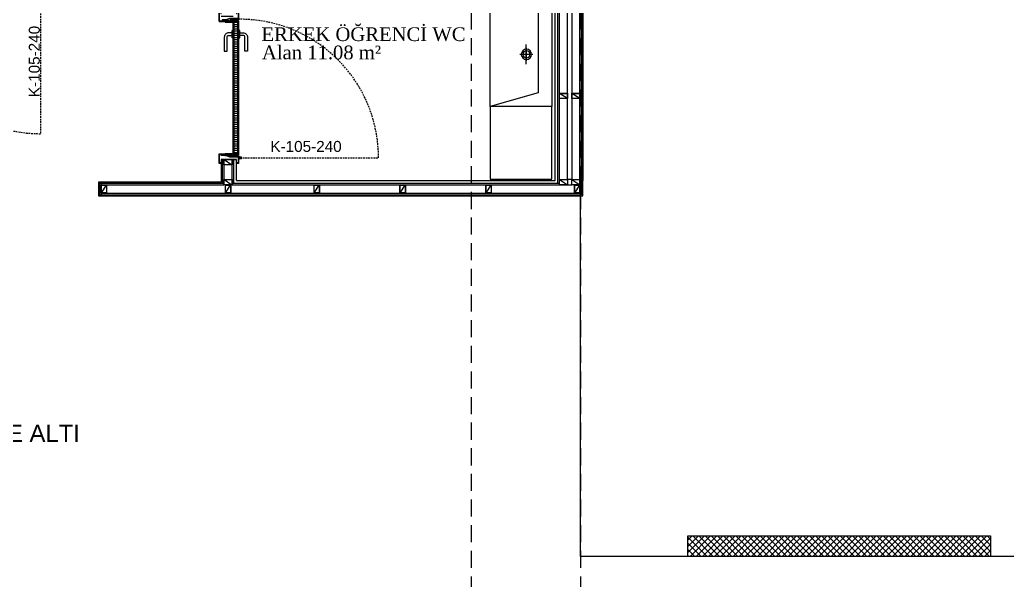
# Model space of a CAD drawing. Header units: millimetres. Extents: x -29311 to -3405, y 28913 to 42880.
# Drawn here: x -26298 to -25575, y 40495 to 40905 of the extents above; entities that cross this region are included whole.
import ezdxf
from ezdxf.enums import TextEntityAlignment as Align

# ---------------------------------------------------------------- set-up
doc = ezdxf.new("R2010")
doc.units = ezdxf.units.MM
doc.linetypes.add('AM_DIN_G_W050', pattern=[13.75, 9.75, -1.5, 1, -1.5])
doc.linetypes.add('HIDDEN', pattern=[0.375, 0.25, -0.125])
for name, color, linetype in [('A-BA-HIDDEN', 136, 'HIDDEN'), ('A-BA-KALIP-YAZI', 246, 'Continuous'), ('A-DOSEME-GOR0.1', 77, 'Continuous'), ('A-DUVAR', 53, 'Continuous'), ('A-DUVAR-ALCIPAN', 9, 'Continuous'), ('A-DUVAR-ALCIPAN-CELIK', 144, 'Continuous'), ('A-DUVAR-TARAMA', 251, 'Continuous'), ('A-KAPI-AHSAP', 245, 'Continuous'), ('A-KAPI-AKSESUAR', 206, 'Continuous'), ('A-KAPI-METAL', 84, 'Continuous'), ('A-KAPI-PROFIL', 206, 'Continuous'), ('A-KAPLAMA-SERAMIK', 31, 'Continuous'), ('A-MERDIVEN', 125, 'Continuous'), ('A-SIVA-ALCIPAN', 247, 'Continuous'), ('A-TEFRIS-SABIT', 177, 'Continuous'), ('A-YAZI', 136, 'Continuous'), ('level', 10, 'Continuous')]:
    doc.layers.add(name, color=color, linetype=linetype)
doc.styles.get("Standard").update_dxf_attribs({"font": 'arial.ttf'})
doc.styles.add('YAZ-50', font='times.ttf', dxfattribs={"width": 0.9})

# ---------------------------------------------------------------- blocks, each defined once
blk = doc.blocks.new('LV')
at = {"layer": 'A-TEFRIS-SABIT', "color": 4, "linetype": 'AM_DIN_G_W050', "ltscale": 2}
for p, q in [((82816.3, 16382.68), (82816.3, 16392.21)), ((82816.55, 16380.21), (82816.55, 16394.65)), ((82811.53, 16387.45), (82821.07, 16387.45)), ((82816.55, 16320.21), (82816.55, 16334.65)), ((82811.53, 16327.45), (82821.07, 16327.45)), ((82816.3, 16322.68), (82816.3, 16332.21)), ((82816.55, 16260.21), (82816.55, 16274.65)), ((82811.53, 16267.45), (82821.07, 16267.45)), ((82816.3, 16262.68), (82816.3, 16272.21)), ((82816.3, 16202.68), (82816.3, 16212.21)), ((82816.55, 16200.21), (82816.55, 16214.65)), ((82811.53, 16207.45), (82821.07, 16207.45))]:
    blk.add_line(p, q, dxfattribs=at)
at = {"layer": 'A-TEFRIS-SABIT'}
for points in [[(82797.69, 16169.2), (82842.82, 16169.2), (82842.82, 16420.1), (82797.96, 16420.1)], [(82807.7, 16179.2), (82842.82, 16169.2), (82842.82, 16420.1), (82807.95, 16410.1)]]:
    blk.add_lwpolyline(points, close=True, dxfattribs=at)
for centre, radius in [((82816.3, 16387.45), 3.75), ((82816.3, 16387.45), 2.6), ((82816.3, 16327.45), 3.75), ((82816.3, 16327.45), 2.6), ((82816.3, 16267.45), 3.75), ((82816.3, 16267.45), 2.6), ((82816.3, 16207.45), 3.75), ((82816.3, 16207.45), 2.6)]:
    blk.add_circle(centre, radius, dxfattribs=at)
blk = doc.blocks.new('A$C1989330F')
at = {"layer": 'A-KAPI-AKSESUAR'}
blk.add_lwpolyline([(27.5, 0), (-27.5, 0), (-27.5, -8), (27.5, -8)], close=True, dxfattribs=at)
blk.add_lwpolyline([(-125, -45), (-20, -45, 0.414214), (-10, -35), (-10, -8), (10, -8), (10, -32, -0.414214), (-23, -65), (-125, -65)], format="xyb", close=True, dxfattribs=at)
blk = doc.blocks.new('*U511')
at = {"ltscale": 12}
h = blk.add_hatch(dxfattribs=at)
h.set_pattern_fill('ANSI31', color=8, scale=5, angle=45)
h.set_pattern_definition([(90, (47.96, 20), (-15.875, 3e-15), [])])
h.paths.add_polyline_path([(1004, -130), (44, -130), (44, -160), (1004, -160)])
at = {"color": 8, "linetype": 'HIDDEN', "ltscale": 50}
blk.add_lwpolyline([(12.6, -176.2), (12.6, -1188.5, 0.417281), (1024.9, -165.6)], format="xyb", dxfattribs=at)
at = {"layer": 'A-KAPI-AHSAP'}
for points in [[(44, -165), (34, -165), (34, -148), (34, -148), (34, -125), (44, -125), (44, -165)], [(44, -125), (1004, -125)], [(1004, -165), (1004, -125), (1014, -125), (1014, -165), (1014, -165), (1014, -165), (1004, -165)], [(1004, -165), (44, -165)]]:
    blk.add_lwpolyline(points, dxfattribs=at)
blk.add_lwpolyline([(1004, -130), (44, -130), (44, -160), (1004, -160)], close=True, dxfattribs=at)
at = {"layer": 'A-KAPI-AKSESUAR'}
for radius in [10, 5, 4]:
    blk.add_circle((12, -175), radius, dxfattribs=at)
at = {"layer": 'A-KAPI-METAL'}
for points in [[(-29, -21.2), (39, -21.2, -0.414214), (40, -22.2), (40, -95.9), (38, -95.9), (38, -23.7, 0.414214), (37.5, -23.2), (-27.5, -23.2, 0.414214), (-28, -23.7), (-28, -35.2, 0.414214), (-27.5, -35.7), (-20, -35.7), (-20, -37.7), (-29, -37.7, -0.414214), (-30, -36.7), (-30, -22.2, -0.414214)], [(-30, -151, -0.414214), (-29, -150), (-20, -150), (-20, -152), (-27.5, -152, 0.414214), (-28, -152.5), (-28, -162.5, 0.414214), (-27.5, -163), (26.5, -163, 0.414214), (27, -162.5), (27, -105, -0.414214), (28.2, -104), (41, -104, -0.414154), (42, -105), (42, -119.5), (42, -82.6), (42, -68.4), (42, -82.6), (40, -82.6), (40, -68.4, -1), (44, -68.4), (44, -119.8, -0.934642), (40, -119.5), (40, -106.5, 0.414214), (39.5, -106), (29.5, -106, 0.414214), (29, -106.5), (29, -164, -0.414214), (28, -165), (-29, -165, -0.414214), (-30, -164)], [(1078, -151, 0.414214), (1077, -150), (1068, -150), (1068, -152), (1075.5, -152, -0.414214), (1076, -152.5), (1076, -162.5, -0.414214), (1075.5, -163), (1021.5, -163, -0.414214), (1021, -162.5), (1021, -104, 0.414214), (1019.7, -103), (1007, -103, 0.414154), (1006, -104), (1005.9, -119.5), (1006, -82.6), (1006, -68.4), (1006, -82.6), (1008, -82.6), (1008, -68.4, 1), (1004, -68.4), (1004, -119.8, 0.938583), (1007.9, -119.5), (1008, -105.5, -0.414214), (1008.5, -105), (1018.4, -105, -0.414214), (1019, -105.5), (1019, -164, 0.414214), (1020, -165), (1077, -165, 0.414214), (1078, -164)], [(1077, -21.2), (1009, -21.2, 0.414214), (1008, -22.2), (1008, -95.9), (1010, -95.9), (1010, -23.7, -0.414214), (1010.5, -23.2), (1075.5, -23.2, -0.414214), (1076, -23.7), (1076, -35.2, -0.414214), (1075.5, -35.7), (1068, -35.7), (1068, -37.7), (1077, -37.7, 0.414214), (1078, -36.7), (1078, -22.2, 0.414214)]]:
    blk.add_lwpolyline(points, format="xyb", close=True, dxfattribs=at)
at = {"layer": 'A-KAPI-PROFIL'}
for points in [[(16.5, -100.9), (27.5, -70.4), (27.5, -36.5), (37.5, -36.5), (37.5, -72.2), (25.9, -104.3), (25.9, -163), (16.5, -163)], [(1031.5, -100.9), (1020.5, -70.4), (1020.5, -43.8), (1010.5, -43.8), (1010.5, -72.2), (1022.1, -104.3), (1022.1, -163), (1031.5, -163)]]:
    blk.add_lwpolyline(points, close=True, dxfattribs=at)
for points in [[(36.5, -36.8), (37.5, -36.8), (37.5, -52.5), (29.6, -66.1), (29.6, -89.8), (36.6, -89.8), (36.6, -90.8), (28.6, -90.8), (28.6, -65.8), (36.5, -52.2), (36.5, -36.8)], [(1011.5, -36.8), (1010.5, -36.8), (1010.5, -52.5), (1018.3, -66.1), (1018.3, -89.8), (1011.3, -89.8), (1011.3, -90.8), (1019.3, -90.8), (1019.3, -65.8), (1011.5, -52.2), (1011.5, -36.8)]]:
    blk.add_lwpolyline(points, dxfattribs=at)
at = {"layer": 'A-KAPI-PROFIL', "color": 8}
for points in [[(39.7, -111.2, 0.414214), (37.7, -109.2), (31.3, -109.2, 0.414214), (29.3, -111.2), (29.3, -122, 0.414214), (31.3, -124), (45.3, -124, 0.414214), (46.3, -123), (46.3, -120, 1), (44.3, -120), (44.3, -121.5), (39.7, -121.5)], [(1018.7, -111.2, 0.414214), (1016.7, -109.2), (1010.2, -109.2, 0.414214), (1008.2, -111.2), (1008.2, -121.5), (1003.7, -121.5), (1003.7, -120, 1), (1001.7, -120), (1001.7, -123, 0.414214), (1002.7, -124), (1014, -124), (1016.7, -124, 0.414214), (1018.7, -122)]]:
    blk.add_lwpolyline(points, format="xyb", close=True, dxfattribs=at)
at = {"layer": 'DEFPOINTS', "linetype": 'ByBlock', "ltscale": 12}
for p, q in [((0, -37.7), (0, -150)), ((1048, -37.7), (1048, -125))]:
    blk.add_line(p, q, dxfattribs=at)
at = {"ltscale": 12, "xscale": -1, "rotation": 180}
blk.add_blockref('A$C1989330F', (916, -125), dxfattribs=at)
at = {"ltscale": 12}
blk.add_blockref('A$C1989330F', (916, -165), dxfattribs=at)
blk = doc.blocks.new('40 60')
at = {"layer": 'A-DUVAR-ALCIPAN-CELIK'}
for points in [[(82132.16, 6001.66), (82132.16, 6007.66), (82128.16, 6007.66), (82128.16, 6001.66)], [(82132.01, 6001.81), (82132.01, 6007.51), (82128.31, 6007.51), (82128.31, 6001.81)]]:
    blk.add_lwpolyline(points, close=True, dxfattribs=at)
blk.add_lwpolyline([(82128.31, 6007.51), (82132.01, 6001.81)], dxfattribs=at)
blk = doc.blocks.new('2. bodrum kat kirişileri')
at = {"layer": 'A-BA-HIDDEN', "ltscale": 50}
for points in [[(976.63, -21294.56), (976.63, -22029.94)], [(1056.63, -21294.56), (1056.63, -22509.94)]]:
    blk.add_lwpolyline(points, dxfattribs=at)
at = {"layer": 'A-BA-KALIP-YAZI', "insert": (572.79, -21783.64), "char_height": 12.5, "attachment_point": 1}
blk.add_mtext('DÖŞEME ALTI\\P H: 477', dxfattribs=at)

msp = doc.modelspace()

# ---------------------------------------------------------------- hatches: boundary and pattern name
at = {"layer": 'A-DUVAR-TARAMA'}
h = msp.add_hatch(dxfattribs=at)
h.set_pattern_fill('ANSI37', color=256, angle=-90, style=0)
h.set_pattern_definition([(315, (-46942.6828, 126736.2067), (2.24506403, 2.24506403), []), (45, (-46942.6828, 126736.2067), (-2.24506403, 2.24506403), [])])
h.paths.add_polyline_path([(-25808.78, 40512.77), (-25808.78, 40527.77), (-25587.28, 40527.77), (-25587.28, 40512.77)])

# ---------------------------------------------------------------- linework, layer by layer
at = {"layer": 'A-DOSEME-GOR0.1'}
for p, q in [((-25887.28, 40512.77), (-25887.28, 40777.77)), ((-24245.78, 40512.77), (-25887.28, 40512.77))]:
    msp.add_line(p, q, dxfattribs=at)
at = {"layer": 'A-DUVAR'}
msp.add_lwpolyline([(-25808.78, 40512.77), (-25808.78, 40527.77), (-25587.28, 40527.77), (-25587.28, 40512.77)], close=True, dxfattribs=at)
at = {"layer": 'A-DUVAR-ALCIPAN'}
for p, q in [((-25904.03, 40785.78), (-25904.03, 41098.15)), ((-25902.78, 40784.53), (-25902.78, 41098.15)), ((-25887.78, 40778.53), (-25887.78, 41098.15)), ((-25886.53, 40777.28), (-25886.53, 41098.15)), ((-26149.52, 40803.18), (-26149.52, 40785.78)), ((-26148.27, 40803.18), (-26148.27, 40784.53)), ((-26142.27, 40784.53), (-26142.27, 40803.18)), ((-26141.02, 40785.78), (-26141.02, 40803.18)), ((-26239.41, 40785.78), (-26148.27, 40785.78)), ((-26239.41, 40785.78), (-26239.41, 40777.28)), ((-26238.16, 40785.78), (-26238.16, 40777.28)), ((-26238.16, 40784.53), (-26148.27, 40784.53)), ((-26142.27, 40785.78), (-25902.78, 40785.78)), ((-26142.27, 40784.53), (-25893.78, 40784.53)), ((-26239.41, 40777.28), (-25886.53, 40777.28)), ((-26238.16, 40778.53), (-25886.53, 40778.53))]:
    msp.add_line(p, q, dxfattribs=at)
at = {"layer": 'A-DUVAR-ALCIPAN-CELIK'}
msp.add_lwpolyline([(-25896.78, 41094.15), (-25893.78, 41094.15), (-25893.78, 40788.53), (-25896.78, 40788.53)], close=True, dxfattribs=at)
at = {"layer": 'A-KAPLAMA-SERAMIK', "ltscale": 0.1}
for p, q in [((-25906.03, 40787.78), (-25906.03, 41094.15)), ((-26139.02, 40787.78), (-26139.02, 40803.18)), ((-26139.02, 40787.78), (-25906.03, 40787.78))]:
    msp.add_line(p, q, dxfattribs=at)
at = {"layer": 'A-SIVA-ALCIPAN'}
for p, q in [((-25885.78, 40776.53), (-25885.78, 41098.15)), ((-25885.78, 41098.15), (-25885.78, 40787.78)), ((-26150.27, 40803.18), (-26150.27, 40786.53)), ((-26150.27, 40786.53), (-26240.16, 40786.53)), ((-26240.16, 40786.53), (-26240.16, 40776.53)), ((-26240.16, 40776.53), (-25885.78, 40776.53))]:
    msp.add_line(p, q, dxfattribs=at)
msp.add_lwpolyline([(-26139.02, 40803.18), (-26150.27, 40803.18)], dxfattribs=at)
at = {"layer": 'A-TEFRIS-SABIT'}
msp.add_lwpolyline([(-25953.47, 40841.78), (-25953.47, 40788.78), (-25908.28, 40788.78), (-25908.34, 40841.78)], dxfattribs=at)

# ---------------------------------------------------------------- block references
at = {"layer": 'A-DUVAR-ALCIPAN-CELIK', "xscale": -1}
for p, rotation in [((-31904.44, -41280.5), 270), ((-31895.44, -41280.5), 270), ((-20140.62, 122931.34), 90), ((-20140.62, 122916.69), 90), ((-19895.13, 122916.69), 90), ((-19886.13, 122916.69), 90), ((-108366.32, 46786.18), 180), ((-108275.43, 46786.18), 180), ((-108210.56, 46786.18), 180), ((-108147.69, 46786.18), 180), ((-108084.82, 46786.18), 180), ((-108019.94, 46786.18), 180)]:
    msp.add_blockref('40 60', p, dxfattribs=dict(at, rotation=rotation))
at = {"layer": 'A-KAPI-AHSAP', "xscale": -0.1, "yscale": 0.1, "zscale": 0.1}
msp.add_blockref('*U511', (-26281.27, 40940.59), dxfattribs=at)
at = {"layer": 'A-KAPI-AHSAP', "xscale": 0.1, "yscale": 0.1, "zscale": 0.1, "rotation": 90.00000000000001}
msp.add_blockref('*U511', (-26154.04, 40803.18), dxfattribs=at)
at = {"layer": 'A-MERDIVEN'}
msp.add_blockref('2. bodrum kat kirişileri', (-26943.91, 62392.7), dxfattribs=at)
at = {"layer": 'A-TEFRIS-SABIT', "xscale": -1}
msp.add_blockref('LV', (56889.35, 24672.58), dxfattribs=at)

# ---------------------------------------------------------------- texts
at = {"layer": 'A-YAZI', "style": 'YAZ-50'}
for s, p in [('ERKEK ÖĞRENCİ WC', (-26046.15, 40889.76)), ('Alan 11.08 m²', (-26076.93, 40876.44))]:
    msp.add_text(s, height=10, dxfattribs=at).set_placement(p, align=Align.CENTER)
at = {"layer": 'level', "insert": (-26291.09, 40848.7), "char_height": 8, "width": 13.9869, "attachment_point": 1, "rotation": 90}
msp.add_mtext('K-105-240', dxfattribs=at)
at = {"layer": 'level', "insert": (-26062.15, 40816.68), "char_height": 8, "width": 13.9869, "attachment_point": 3}
msp.add_mtext('K-105-240', dxfattribs=at)

doc.saveas('drawing.dxf')
